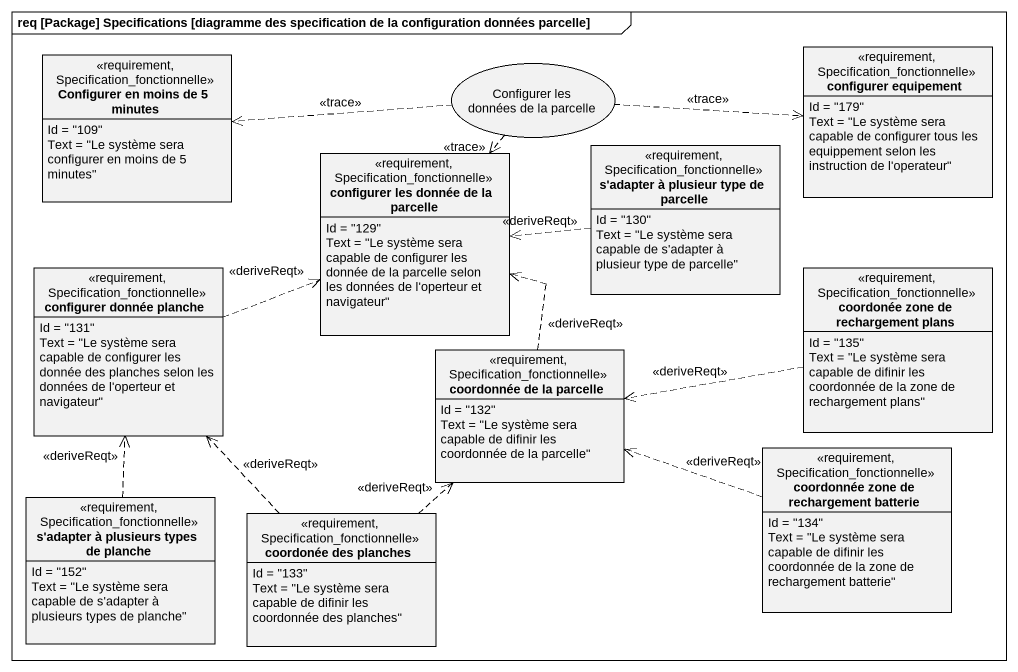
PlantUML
@startuml
mainframe req [Package] Specifications [diagramme des specification de la configuration données parcelle]
allowmixing
hide circle
hide empty members
class "configurer equipement" as configurer_equipement <<requirement, Specification_fonctionnelle>> {
  Id = "179"
  Text = "Le système sera capable de configurer tous les equippement selon les instruction de l'operateur"
}
class "Configurer en moins de 5 minutes" as Configurer_en_moins_de_5 <<requirement, Specification_fonctionnelle>> {
  Id = "109"
  Text = "Le système sera configurer en moins de 5 minutes"
}
usecase "Configurer les données de la parcelle" as Configurer_les_données_de
class "configurer les donnée de la parcelle" as configurer_les_donnée_de_la <<requirement, Specification_fonctionnelle>> {
  Id = "129"
  Text = "Le système sera capable de configurer les donnée de la parcelle selon les données de l'operteur et navigateur"
}
class "s'adapter à plusieur type de parcelle" as s_adapter_à_plusieur_type <<requirement, Specification_fonctionnelle>> {
  Id = "130"
  Text = "Le système sera capable de s'adapter à plusieur type de parcelle"
}
class "configurer donnée planche" as configurer_donnée_planche <<requirement, Specification_fonctionnelle>> {
  Id = "131"
  Text = "Le système sera capable de configurer les donnée des planches selon les données de l'operteur et navigateur"
}
class "coordonée zone de rechargement plans" as coordonée_zone_de <<requirement, Specification_fonctionnelle>> {
  Id = "135"
  Text = "Le système sera capable de difinir les coordonnée de la zone de rechargement plans"
}
class "coordonnée de la parcelle" as coordonnée_de_la_parcelle <<requirement, Specification_fonctionnelle>> {
  Id = "132"
  Text = "Le système sera capable de difinir les coordonnée de la parcelle"
}
class "coordonnée zone de rechargement batterie" as coordonnée_zone_de <<requirement, Specification_fonctionnelle>> {
  Id = "134"
  Text = "Le système sera capable de difinir les coordonnée de la zone de rechargement batterie"
}
class "s'adapter à plusieurs types de planche" as s_adapter_à_plusieurs_types <<requirement, Specification_fonctionnelle>> {
  Id = "152"
  Text = "Le système sera capable de s'adapter à plusieurs types de planche"
}
class "coordonée des planches" as coordonée_des_planches <<requirement, Specification_fonctionnelle>> {
  Id = "133"
  Text = "Le système sera capable de difinir les coordonnée des planches"
}
Configurer_les_données_de .right.> configurer_equipement : <<trace>>
Configurer_les_données_de .left.> Configurer_en_moins_de_5 : <<trace>>
Configurer_les_données_de ..> configurer_les_donnée_de_la : <<trace>>
s_adapter_à_plusieur_type .left.> configurer_les_donnée_de_la : <<deriveReqt>>
configurer_donnée_planche .right.> configurer_les_donnée_de_la : <<deriveReqt>>
coordonée_zone_de .left.> coordonnée_de_la_parcelle : <<deriveReqt>>
coordonnée_de_la_parcelle .up.> configurer_les_donnée_de_la : <<deriveReqt>>
coordonnée_zone_de .left.> coordonnée_de_la_parcelle : <<deriveReqt>>
s_adapter_à_plusieurs_types .up.> configurer_donnée_planche : <<deriveReqt>>
coordonée_des_planches .up.> configurer_donnée_planche : <<deriveReqt>>
coordonée_des_planches .up.> coordonnée_de_la_parcelle : <<deriveReqt>>
@enduml
